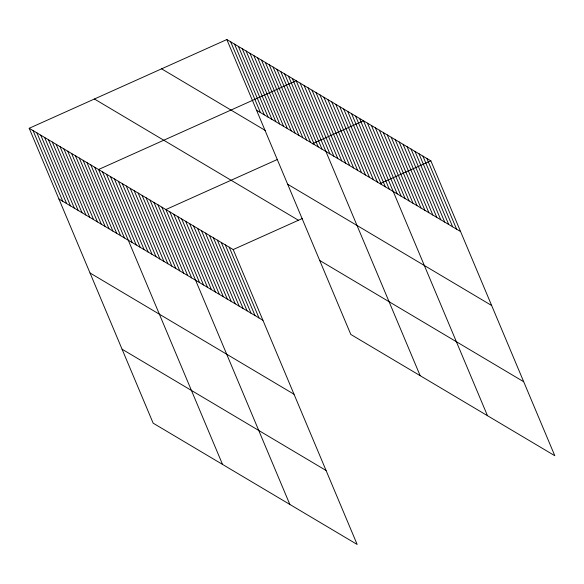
<?xml version="1.0" encoding="UTF-8"?>
<svg xmlns="http://www.w3.org/2000/svg" width="584" height="584" viewBox="0 0 584 584"><rect width="100%" height="100%" fill="white"/><g stroke="black" fill="none" stroke-linecap="round" stroke-linejoin="round"><path stroke-width="0.88" d="M29.2 128.283L233.198 249.558L357.16 544.456L153.161 423.181L29.2 128.283L226.84 39.544L430.839 160.819L554.8 455.717L350.801 334.442L226.84 39.544M277.495 159.417L165.878 209.539L289.839 504.437M312.155 143.861L363.518 120.8L487.479 415.699M233.198 249.558L302.417 218.474M380.294 183.515L430.839 160.819M256.566 110.267L460.564 231.534M161.615 68.832L265.297 130.466M287.664 184.245L491.662 305.512M94.418 99.003L298.417 220.27M319.703 260.464L523.702 381.739M58.926 199.005L262.924 320.273M90.024 272.983L294.022 394.251M122.063 349.203L326.062 470.478M426.875 158.461L456.6 229.183M422.918 156.111L452.644 226.826M418.954 153.753L448.68 224.475M414.998 151.402L444.723 222.117M411.034 149.044L440.767 219.767M407.077 146.694L436.803 217.409M403.113 144.336L432.846 215.058M399.157 141.985L428.882 212.7M395.2 139.627L424.926 210.349M391.236 137.276L420.962 207.992M387.28 134.926L417.005 205.641M383.316 132.568L413.041 203.283M379.359 130.217L409.085 200.933M375.395 127.859L405.121 198.575M371.439 125.509L401.164 196.224M367.475 123.151L397.2 193.866M359.554 118.442L389.287 189.165M355.598 116.092L385.323 186.807M351.634 113.734L381.367 184.456M347.677 111.383L377.403 182.099M343.721 109.025L373.446 179.748M339.757 106.675L369.482 177.39M335.8 104.317L365.526 175.039M331.836 101.966L361.562 172.681M327.879 99.608L357.605 170.331M323.916 97.258L353.641 167.973M319.959 94.9L349.685 165.622M315.995 92.549L345.728 163.264M312.038 90.191L341.764 160.914M308.075 87.841L337.808 158.556M304.118 85.483L333.844 156.205M300.154 83.132L329.887 153.847M420.159 375.68L296.197 80.775L98.557 169.513L222.526 464.411M292.343 78.49L322.069 149.205M288.489 76.197L318.222 146.912M284.634 73.905L314.367 144.62M280.787 71.613L310.513 142.335M276.933 69.328L306.658 140.043M273.078 67.036L302.804 137.751M269.224 64.744L298.95 135.459M265.37 62.451L295.095 133.167M261.515 60.159L291.248 130.882M257.668 57.874L287.394 128.589M253.814 55.582L283.539 126.297M249.959 53.29L279.685 124.005M246.105 50.998L275.831 121.72M242.251 48.706L271.976 119.428M238.396 46.421L268.122 117.136M234.542 44.129L264.275 114.844M230.695 41.836L260.42 112.551M229.235 247.2L258.967 317.922M225.278 244.849L255.004 315.564M221.314 242.491L251.047 313.214M217.357 240.141L247.083 310.856M213.401 237.783L243.126 308.505M209.437 235.432L239.163 306.147M205.48 233.074L235.206 303.797M201.517 230.724L231.242 301.439M197.56 228.366L227.286 299.088M193.596 226.015L223.322 296.73M189.639 223.657L219.365 294.38M185.675 221.307L215.408 292.022M181.719 218.949L211.444 289.671M177.755 216.598L207.488 287.313M173.798 214.248L203.524 284.963M169.842 211.89L199.567 282.605M161.921 207.181L191.647 277.896M157.957 204.831L187.683 275.546M154.001 202.473L183.726 273.188M150.037 200.122L179.762 270.837M146.08 197.764L175.806 268.487M142.116 195.414L171.849 266.129M138.16 193.056L167.885 263.778M134.196 190.705L163.929 261.42M130.239 188.347L159.965 259.07M126.275 185.997L156.008 256.712M122.319 183.639L152.044 254.361M118.362 181.288L148.088 252.003M114.398 178.93L144.124 249.653M110.442 176.58L140.167 247.295M106.478 174.222L136.203 244.944M102.521 171.871L132.247 242.586M94.703 167.228L124.436 237.943M90.856 164.936L120.581 235.651M87.001 162.644L116.727 233.359M83.147 160.352L112.873 231.074M79.293 158.06L109.018 228.782M75.438 155.775L105.164 226.49M71.584 153.482L101.317 224.198M67.729 151.19L97.462 221.905M63.882 148.898L93.608 219.621M60.028 146.606L89.754 217.328M56.174 144.321L85.899 215.036M52.319 142.029L82.045 212.744M48.465 139.737L78.19 210.452M44.61 137.444L74.343 208.167M40.763 135.16L70.489 205.875M36.909 132.867L66.634 203.582M33.054 130.575L62.78 201.29"/></g></svg>
